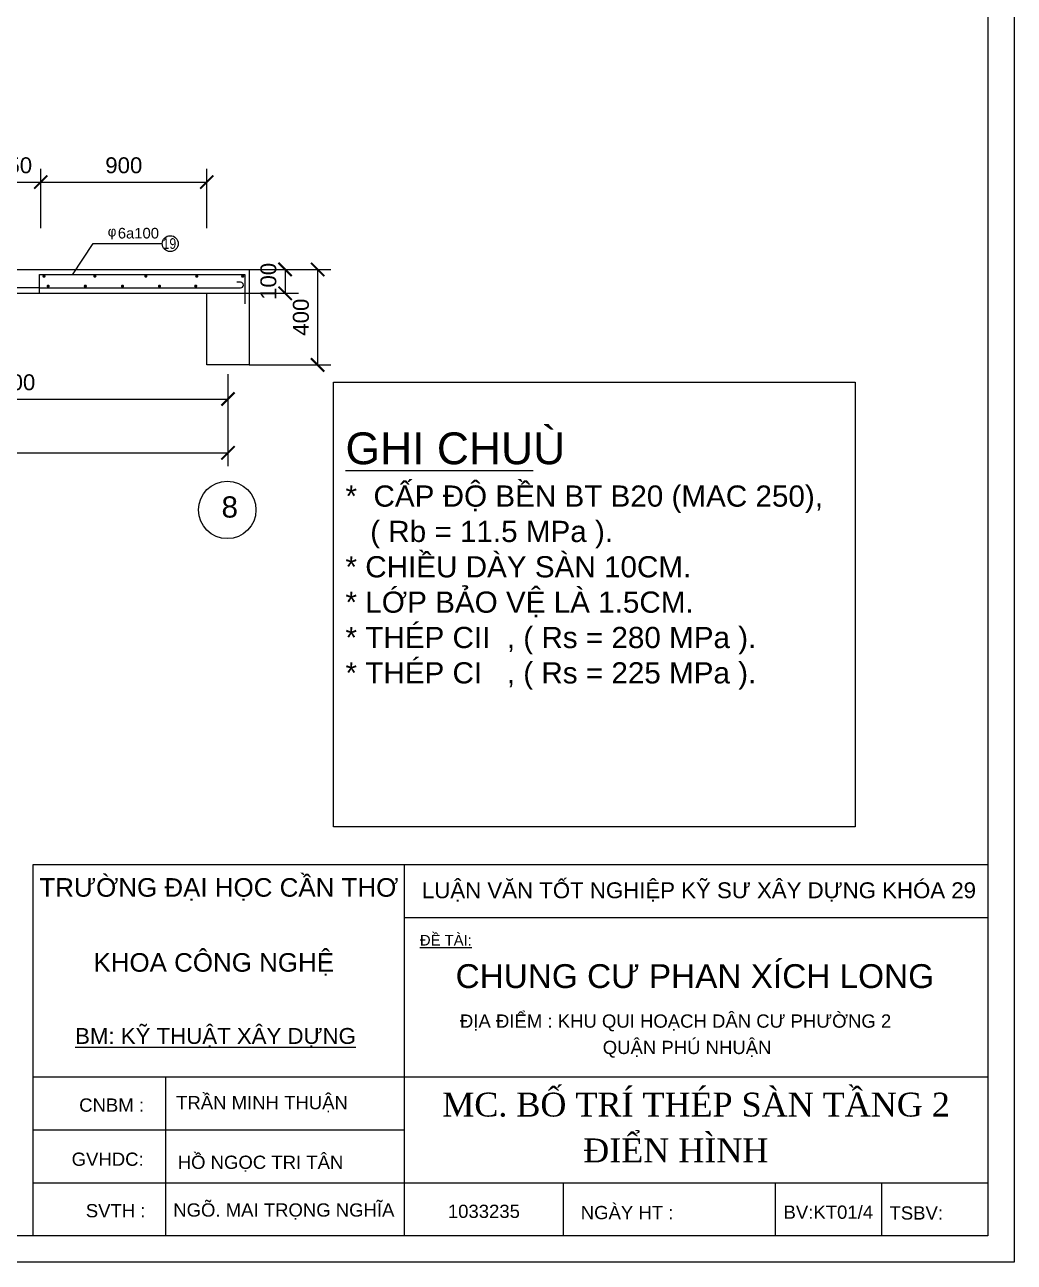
# Model space of a CAD drawing. Extents: x -105064 to -20964, y -943 to 58457.
# Drawn here: x -39624 to -20964, y -943 to 22396 of the extents above; entities that cross this region are included whole.
import ezdxf

# ---------------------------------------------------------------- set-up
doc = ezdxf.new("R2010")
doc.units = 0
doc.header["$LTSCALE"] = 40
doc.layers.get('0').update_dxf_attribs({"linetype": 'CONTINUOUS'})
doc.layers.get('DEFPOINTS').update_dxf_attribs({"linetype": 'CONTINUOUS'})
for name, color, linetype in [('BAO', 3, 'CONTINUOUS'), ('KTHUOT', 6, 'CONTINUOUS'), ('MANH', 2, 'CONTINUOUS'), ('TEXT', 7, 'CONTINUOUS'), ('THEP', 1, 'CONTINUOUS'), ('TUONG', 7, 'CONTINUOUS')]:
    doc.layers.add(name, color=color, linetype=linetype)
doc.styles.add('DIM-NEW', font='')
doc.styles.add('VNI-HELVE', font='')
doc.styles.add('VNI-TIMES', font='')
doc.styles.get('DIM-NEW').set_extended_font_data('VNI-Helve-Condense')
doc.styles.get('VNI-HELVE').set_extended_font_data('VNI-Helve')
doc.styles.get('VNI-TIMES').set_extended_font_data('VNI-Times')
doc.dimstyles.new('D1', dxfattribs={"dimscale": 0, "dimtxt": 300, "dimasz": 250, "dimexe": 250, "dimexo": 0, "dimgap": 160, "dimtad": 1, "dimdec": 0, "dimdsep": 46, "dimtxsty": 'VNI-HELVE', "dimblk1": 'ARCHTICK', "dimblk2": 'ARCHTICK', "dimsah": 1, "dimcen": 2.5, "dimclrd": 6, "dimclre": 6, "dimclrt": 6, "dimadec": 0, "dimazin": 0, "dimtfac": 1, "dimtdec": 0, "dimtmove": 0, "dimatfit": 3, "dimldrblk": 'ARCHTICK', "dimfxl": 1, "dimtolj": 1, "dimtzin": 0, "dimarcsym": 0})

# ---------------------------------------------------------------- blocks, each defined once
blk = doc.blocks.new('_ARCHTICK')
at = {"color": 0, "linetype": 'ByBlock', "const_width": 0.15}
blk.add_lwpolyline([(-0.5, -0.5), (0.5, 0.5)], dxfattribs=at)
blk = doc.blocks.new('*D500')
at = {"layer": 'DEFPOINTS', "color": 0, "linetype": 'Continuous', "transparency": 16777216}
for p in [(-101391, 15801), (-35791, 15801), (-35791, 14324)]:
    blk.add_point(p, dxfattribs=at)
at = {"layer": 'KTHUOT', "color": 6, "linetype": 'Continuous', "lineweight": -2, "transparency": 16777216}
for p, q in [((-101391, 15801), (-101391, 14074)), ((-35791, 15801), (-35791, 14074)), ((-101391, 14324), (-35791, 14324))]:
    blk.add_line(p, q, dxfattribs=at)
at = {"layer": 'KTHUOT', "color": 6, "linetype": 'Continuous', "lineweight": -2, "transparency": 16777216, "xscale": 250, "yscale": 250, "zscale": 250, "rotation": 180}
blk.add_blockref('_ARCHTICK', (-101391, 14324), dxfattribs=at)
at = {"layer": 'KTHUOT', "color": 6, "linetype": 'Continuous', "lineweight": -2, "transparency": 16777216, "xscale": 250, "yscale": 250, "zscale": 250}
blk.add_blockref('_ARCHTICK', (-35791, 14324), dxfattribs=at)
at = {"layer": 'KTHUOT', "color": 6, "linetype": 'Continuous', "transparency": 16777216, "insert": (-68591, 14638), "char_height": 300, "attachment_point": 5, "style": 'VNI-HELVE'}
blk.add_mtext('\\A1;27600', dxfattribs=at)
blk = doc.blocks.new('*D499')
at = {"layer": 'DEFPOINTS', "color": 0, "transparency": 16777216}
for p in [(-43991, 15981), (-35791, 15807), (-35791, 15337)]:
    blk.add_point(p, dxfattribs=at)
at = {"layer": 'KTHUOT', "color": 6, "lineweight": -2, "transparency": 16777216}
for p, q in [((-43991, 15981), (-43991, 15087)), ((-35791, 15807), (-35791, 15087)), ((-43991, 15337), (-35791, 15337))]:
    blk.add_line(p, q, dxfattribs=at)
at = {"layer": 'KTHUOT', "color": 6, "lineweight": -2, "transparency": 16777216, "xscale": 250, "yscale": 250, "zscale": 250, "rotation": 180}
blk.add_blockref('_ARCHTICK', (-43991, 15337), dxfattribs=at)
at = {"layer": 'KTHUOT', "color": 6, "lineweight": -2, "transparency": 16777216, "xscale": 250, "yscale": 250, "zscale": 250}
blk.add_blockref('_ARCHTICK', (-35791, 15337), dxfattribs=at)
at = {"layer": 'KTHUOT', "color": 6, "transparency": 16777216, "insert": (-39891, 15651), "char_height": 300, "attachment_point": 5, "style": 'VNI-HELVE'}
blk.add_mtext('\\A1;3600', dxfattribs=at)
blk = doc.blocks.new('*D501')
at = {"layer": 'DEFPOINTS', "color": 0, "linetype": 'Continuous', "transparency": 16777216}
for p in [(-35391, 17781), (-36191, 17331), (-34714, 17331)]:
    blk.add_point(p, dxfattribs=at)
at = {"layer": 'KTHUOT', "color": 6, "linetype": 'Continuous', "lineweight": -2, "transparency": 16777216}
for p, q in [((-35391, 17781), (-34464, 17781)), ((-34714, 17781), (-34714, 17331)), ((-36191, 17331), (-34464, 17331))]:
    blk.add_line(p, q, dxfattribs=at)
at = {"layer": 'KTHUOT', "color": 6, "linetype": 'Continuous', "lineweight": -2, "transparency": 16777216, "xscale": 250, "yscale": 250, "zscale": 250}
for p, rotation in [((-34714, 17781), 90), ((-34714, 17331), 270)]:
    blk.add_blockref('_ARCHTICK', p, dxfattribs=dict(at, rotation=rotation))
at = {"layer": 'KTHUOT', "color": 6, "linetype": 'Continuous', "transparency": 16777216, "insert": (-35028, 17556), "char_height": 300, "attachment_point": 5, "rotation": 90, "style": 'VNI-HELVE'}
blk.add_mtext('\\A1;100', dxfattribs=at)
blk = doc.blocks.new('*D502')
at = {"layer": 'DEFPOINTS', "color": 0, "linetype": 'Continuous', "transparency": 16777216}
for p in [(-35391, 17781), (-35391, 15981), (-34101, 15981)]:
    blk.add_point(p, dxfattribs=at)
at = {"layer": 'KTHUOT', "color": 6, "linetype": 'Continuous', "lineweight": -2, "transparency": 16777216}
for p, q in [((-35391, 17781), (-33851, 17781)), ((-34101, 17781), (-34101, 15981)), ((-35391, 15981), (-33851, 15981))]:
    blk.add_line(p, q, dxfattribs=at)
at = {"layer": 'KTHUOT', "color": 6, "linetype": 'Continuous', "lineweight": -2, "transparency": 16777216, "xscale": 250, "yscale": 250, "zscale": 250}
for p, rotation in [((-34101, 17781), 90), ((-34101, 15981), 270)]:
    blk.add_blockref('_ARCHTICK', p, dxfattribs=dict(at, rotation=rotation))
at = {"layer": 'KTHUOT', "color": 6, "linetype": 'Continuous', "transparency": 16777216, "insert": (-34415, 16881), "char_height": 300, "attachment_point": 5, "rotation": 90, "style": 'VNI-HELVE'}
blk.add_mtext('\\A1;400', dxfattribs=at)
blk = doc.blocks.new('*D550')
at = {"layer": 'DEFPOINTS', "color": 0, "transparency": 16777216}
for p in [(-39321, 19429), (-40530, 18558), (-39321, 18558)]:
    blk.add_point(p, dxfattribs=at)
at = {"layer": 'KTHUOT', "color": 6, "lineweight": -2, "transparency": 16777216}
for p, q in [((-40530, 18558), (-40530, 19679)), ((-39321, 18558), (-39321, 19679)), ((-40530, 19429), (-39321, 19429))]:
    blk.add_line(p, q, dxfattribs=at)
at = {"layer": 'KTHUOT', "color": 6, "lineweight": -2, "transparency": 16777216, "xscale": 250, "yscale": 250, "zscale": 250, "rotation": 180}
blk.add_blockref('_ARCHTICK', (-40530, 19429), dxfattribs=at)
at = {"layer": 'KTHUOT', "color": 6, "lineweight": -2, "transparency": 16777216, "xscale": 250, "yscale": 250, "zscale": 250}
blk.add_blockref('_ARCHTICK', (-39321, 19429), dxfattribs=at)
at = {"layer": 'KTHUOT', "color": 6, "transparency": 16777216, "insert": (-39951, 19744), "char_height": 300, "attachment_point": 5, "style": 'VNI-HELVE'}
blk.add_mtext('\\A1;1550', dxfattribs=at)
blk = doc.blocks.new('*D551')
at = {"layer": 'DEFPOINTS', "color": 0, "linetype": 'Continuous', "transparency": 16777216}
for p in [(-36191, 19429), (-39321, 18558), (-36191, 18558)]:
    blk.add_point(p, dxfattribs=at)
at = {"layer": 'KTHUOT', "color": 6, "linetype": 'Continuous', "lineweight": -2, "transparency": 16777216}
for p, q in [((-39321, 18558), (-39321, 19679)), ((-36191, 18558), (-36191, 19679)), ((-39321, 19429), (-36191, 19429))]:
    blk.add_line(p, q, dxfattribs=at)
at = {"layer": 'KTHUOT', "color": 6, "linetype": 'Continuous', "lineweight": -2, "transparency": 16777216, "xscale": 250, "yscale": 250, "zscale": 250, "rotation": 180}
blk.add_blockref('_ARCHTICK', (-39321, 19429), dxfattribs=at)
at = {"layer": 'KTHUOT', "color": 6, "linetype": 'Continuous', "lineweight": -2, "transparency": 16777216, "xscale": 250, "yscale": 250, "zscale": 250}
blk.add_blockref('_ARCHTICK', (-36191, 19429), dxfattribs=at)
at = {"layer": 'KTHUOT', "color": 6, "linetype": 'Continuous', "transparency": 16777216, "insert": (-37756, 19744), "char_height": 300, "attachment_point": 5, "style": 'VNI-HELVE'}
blk.add_mtext('\\A1;900', dxfattribs=at)

msp = doc.modelspace()

# ---------------------------------------------------------------- linework, layer by layer
at = {"layer": 'BAO', "linetype": 'Continuous'}
for p, q in [((-39902.8, 17781.4), (-35391.3, 17781.4)), ((-35391.3, 17781.4), (-35391.3, 15981.3)), ((-39902.8, 17331.4), (-36191.3, 17331.4)), ((-36191.3, 15981.3), (-36191.3, 17331.4)), ((-35391.3, 15981.3), (-36191.3, 15981.3))]:
    msp.add_line(p, q, dxfattribs=at)
at = {"layer": 'BAO'}
for p, q in [((-32463.8, -443.4), (-32463.8, 6556.6)), ((-32463.8, 5556.6), (-21463.8, 5556.6)), ((-39463.8, 2556.6), (-21463.8, 2556.6)), ((-36963.8, -443.4), (-36963.8, 2556.6)), ((-39463.8, 1556.6), (-32463.8, 1556.6)), ((-39463.8, 556.6), (-21463.8, 556.6)), ((-29463.8, -443.4), (-29463.8, 556.6)), ((-25463.8, -443.4), (-25463.8, 556.6)), ((-23463.8, -443.4), (-23463.8, 556.6))]:
    msp.add_line(p, q, dxfattribs=at)
at = {"layer": 'BAO', "color": 3, "linetype": 'Continuous'}
msp.add_lwpolyline([(-33799.2, 15654.6), (-23966.6, 15654.6), (-23966.6, 7269.3), (-33799.2, 7269.3)], close=True, dxfattribs=at)
at = {"layer": 'BAO'}
msp.add_lwpolyline([(-21463.8, -443.4), (-39463.8, -443.4), (-39463.8, 6556.6), (-21463.8, 6556.6)], close=True, dxfattribs=at)
at = {"layer": 'BAO', "color": 3, "linetype": 'Continuous'}
msp.add_circle((-35805.5, 13245.8), 541.1, dxfattribs=at)
at = {"layer": 'KTHUOT', "color": 6, "linetype": 'Continuous'}
msp.add_circle((-36880.1, 18268.1), 150, dxfattribs=at)
at = {"layer": 'MANH', "color": 2, "linetype": 'Continuous'}
for p, q in [((-38725.7, 17682.1), (-38331.6, 18268.1)), ((-38331.6, 18268.1), (-37030.1, 18268.1))]:
    msp.add_line(p, q, dxfattribs=at)
at = {"layer": 'THEP'}
for points in [[(-39347.9, 17331.4), (-39347.9, 17684.2), (-35471, 17684.2), (-35471, 17355.6)], [(-35471, 17355.6), (-35471, 17135.5)]]:
    msp.add_lwpolyline(points, dxfattribs=at)
at = {"layer": 'THEP', "color": 1, "linetype": 'Continuous'}
msp.add_lwpolyline([(-39347.9, 17433.7), (-35553, 17433.7, 1), (-35553, 17540.4), (-35624.7, 17540.4)], format="xyb", dxfattribs=at)
at = {"layer": 'THEP', "color": 1, "linetype": 'Continuous', "const_width": 30}
for points in [[(-39275.8, 17654.5, 1), (-39245.8, 17654.5, 1)], [(-38315.8, 17654.5, 1), (-38285.8, 17654.5, 1)], [(-37355.8, 17654.5, 1), (-37325.8, 17654.5, 1)], [(-36395.8, 17654.5, 1), (-36365.8, 17654.5, 1)], [(-35530.2, 17654.5, 1), (-35500.2, 17654.5, 1)], [(-39196.7, 17466.6, 1), (-39166.7, 17466.6, 1)], [(-38496.7, 17466.6, 1), (-38466.7, 17466.6, 1)], [(-37796.7, 17466.6, 1), (-37766.7, 17466.6, 1)], [(-37096.7, 17466.6, 1), (-37066.7, 17466.6, 1)], [(-36414.5, 17466.6, 1), (-36384.5, 17466.6, 1)]]:
    msp.add_lwpolyline(points, format="xyb", close=True, dxfattribs=at)
at = {"layer": 'THEP', "const_width": 20}
for points in [[(-39270.8, 17654.5, 1), (-39250.8, 17654.5, 1)], [(-38310.8, 17654.5, 1), (-38290.8, 17654.5, 1)], [(-37350.8, 17654.5, 1), (-37330.8, 17654.5, 1)], [(-36390.8, 17654.5, 1), (-36370.8, 17654.5, 1)], [(-35525.2, 17654.5, 1), (-35505.2, 17654.5, 1)], [(-39191.7, 17466.6, 1), (-39171.7, 17466.6, 1)], [(-38491.7, 17466.6, 1), (-38471.7, 17466.6, 1)], [(-37791.7, 17466.6, 1), (-37771.7, 17466.6, 1)], [(-37091.7, 17466.6, 1), (-37071.7, 17466.6, 1)], [(-36409.5, 17466.6, 1), (-36389.5, 17466.6, 1)]]:
    msp.add_lwpolyline(points, format="xyb", close=True, dxfattribs=at)
at = {"layer": 'THEP', "color": 1, "linetype": 'Continuous'}
msp.add_lwpolyline([(-39347.9, 17433.7), (-39902.8, 17433.7)], dxfattribs=at)
at = {"layer": 'TUONG', "color": 3, "linetype": 'Continuous'}
for points in [[(-105063.8, -943.4), (-105063.8, 58456.6), (-20963.8, 58456.6), (-20963.8, -943.4), (-105063.8, -943.4)], [(-104563.8, -443.4), (-104563.8, 57956.6), (-21463.8, 57956.6), (-21463.8, -443.4)]]:
    msp.add_lwpolyline(points, close=True, dxfattribs=at)

# ---------------------------------------------------------------- texts
at = {"layer": 'TEXT'}
for s, height, style, p in [('19', 200, 'DIM-NEW', (-37023.2, 18170)), ('8', 400, 'VNI-HELVE', (-35913.3, 13101.4))]:
    msp.add_text(s, height=height, dxfattribs=dict(at, style=style)).set_placement(p)
at = {"layer": 'TEXT', "attachment_point": 1}
for s, insert, char_height, width, style in [('{\\fSymbol|b0|i0|c2|p16;f}', (-38058.7, 18591.4), 187.5, 1273.426, 'VNI-HELVE'), ('6a100', (-37869, 18565.4), 200, 798.079, 'VNI-HELVE'), ('{\\LGHI CHU}Ù\\P{\\H0.6667x;*  CAÁP ÑOÄ BEÀN BT B20 (MAC 250),\\P   ( Rb = 11.5 MPa ).\\P* CHIEÀU DAØY SAØN 10CM. \\P* LÔÙP BAÛO VEÄ LAØ 1.5CM.\\P* THEÙP CII  , ( Rs = 280 MPa ).\\H1.75x;           \\P\\H0.5714x;* THEÙP CI   , ( Rs = 225 MPa ).}\\P{\\H1.167x;             }', (-33575.1, 14707.4), 600, 13252.742, 'VNI-HELVE'), ('\\fVNI-Helve|b0|i0|c0|p2;\\LÑEÀ TAØI:', (-32171.2, 5230.2), 200, 1257.188, 'VNI-TIMES'), ('{\\fVNI-Helve|b0|i0|c0|p2;CHUNG CÖ PHAN XÍCH LONG}', (-31498.9, 4678.4), 450, 10463.729, 'VNI-TIMES'), ('ÑÒA ÑIEÅM : KHU QUI HOAÏCH DAÂN CÖ PHÖÔØNG 2', (-31417, 3730.4), 250, 9820.32, 'VNI-HELVE'), ('{\\fVNI-Helve|b0|i0|c0|p2;\\LBM: KYÕ THUAÄT XAÂY DÖÏNG}', (-38673.7, 3474.5), 300, 5740, 'VNI-TIMES'), ('QUAÄN PHUÙ NHUAÄN', (-28724.3, 3233), 250, 4751.768, 'VNI-HELVE'), ('\\pt9900;MC. BOÁ TRÍ THEÙP SAØN TAÀNG 2', (-31750.7, 2255.3), 450, 10463.729, 'VNI-TIMES'), ('\\pt9900;ÑIEÅN HÌNH', (-29092.3, 1391.9), 450, 3570, 'VNI-TIMES'), ('{\\fVNI-Helve|b0|i0|c0|p2;HOÀ NGOÏC TRI TAÂN}', (-36739.3, 1067.2), 250, 4322.578, 'VNI-TIMES'), ('\\pt3750;{\\fVNI-Helve|b0|i0|c0|p2;NGÕ. MAI TROÏNG NGHÓA}', (-36823.9, 167), 250, 5420.588, 'VNI-TIMES'), ('1033235', (-31644.9, 142.2), 250, 2670.423, 'VNI-HELVE'), ('NGAØY HT :', (-29138.5, 118.4), 250, 3504.93, 'VNI-HELVE'), ('BV:KT01/4', (-25314.4, 125.9), 250, 1757.472, 'VNI-HELVE'), ('TSBV:', (-23316.6, 110.9), 250, 1757.472, 'VNI-HELVE')]:
    msp.add_mtext(s, dxfattribs=dict(at, insert=insert, char_height=char_height, width=width, style=style))
at = {"layer": 'TEXT', "color": 7, "style": 'VNI-TIMES'}
for s, insert, char_height, width, attachment_point in [('{\\fVNI-Helve|b0|i0|c0|p2;TRÖÔØNG ÑAÏI HOÏC CAÀN THÔ\\H1.333x;}', (-35963.1, 6300.7), 350, 6964.75, 2), ('{\\fVNI-Helve|b0|i0|c0|p2;LUAÄN VAÊN TOÁT NGHIEÄP KYÕ SÖ XAÂY DÖÏNG KHOÙA 29}', (-26909.3, 6038.9), 300, 11435.126, 5), ('{\\fVNI-Helve|b0|i0|c0|p2;KHOA COÂNG NGHEÄ}', (-36060, 4886.2), 350, 6964.75, 2), ('\\fVNI-Helve|b0|i0|c0|p2;CNBM :', (-37986.5, 2019.3), 250, 2665.727, 5), ('{\\fVNI-Helve|b0|i0|c0|p2;TRAÀN MINH THUAÄN}', (-35150.3, 2039.7), 250, 4125.478, 5), (' \\fVNI-Helve|b0|i0|c0|p2;   GVHDC:', (-38253.2, 998.5), 250, 2665.727, 5), ('\\fVNI-Helve|b0|i0|c0|p2;SVTH :', (-37909.7, 27.4), 250, 2665.727, 5)]:
    msp.add_mtext(s, dxfattribs=dict(at, insert=insert, char_height=char_height, width=width, attachment_point=attachment_point))

# ---------------------------------------------------------------- dimensions: what is measured, and where the dimension line sits
at = {"layer": 'KTHUOT'}
dim = msp.add_linear_dim(base=(-39321.3, 19429.4), p1=(-40530.1, 18557.7), p2=(-39321.3, 18557.7), text='1550', dimstyle='D1', override={"dimscale": 1}, dxfattribs=at)
dim.commit()
dim.dimension.update_dxf_attribs({"geometry": '*D550', "text_midpoint": (-39950.6, 19429.4), "dimtype": 160})
at = {"layer": 'KTHUOT', "color": 6, "linetype": 'Continuous'}
for base, p1, p2, text, override, picture, middle in [((-36191.3, 19429.4), (-39321.3, 18557.7), (-36191.3, 18557.7), '900', {"dimscale": 1, "dimtmove": 1}, '*D551', (-37756.3, 19743.5)), ((-35791.3, 14323.8), (-101391.3, 15801.3), (-35791.3, 15801.3), '27600', {"dimscale": 1}, '*D500', (-68591.3, 14638))]:
    dim = msp.add_linear_dim(base=base, p1=p1, p2=p2, text=text, dimstyle='D1', override=override, dxfattribs=at)
    dim.commit()
    dim.dimension.update_dxf_attribs({"geometry": picture, "text_midpoint": middle})
dim = msp.add_linear_dim(base=(-34713.6, 17331.4), p1=(-35391.3, 17781.4), p2=(-36191.3, 17331.4), angle=90, dimstyle='D1', override={"dimscale": 1, "dimlfac": 0.2225}, dxfattribs=at)
dim.commit()
dim.dimension.update_dxf_attribs({"geometry": '*D501', "text_midpoint": (-34713.6, 17556.4), "dimtype": 160})
dim = msp.add_linear_dim(base=(-34100.5, 15981.3), p1=(-35391.3, 17781.4), p2=(-35391.3, 15981.3), angle=90, text='400', dimstyle='D1', override={"dimscale": 1, "dimlfac": 0.2225}, dxfattribs=at)
dim.commit()
dim.dimension.update_dxf_attribs({"geometry": '*D502', "text_midpoint": (-34414.7, 16881.4)})
at = {"layer": 'KTHUOT'}
dim = msp.add_linear_dim(base=(-35791.3, 15336.8), p1=(-43991.3, 15981.3), p2=(-35791.3, 15807.1), text='3600', dimstyle='D1', override={"dimscale": 1}, dxfattribs=at)
dim.commit()
dim.dimension.update_dxf_attribs({"geometry": '*D499', "text_midpoint": (-39891.3, 15651)})

doc.saveas('drawing.dxf')
